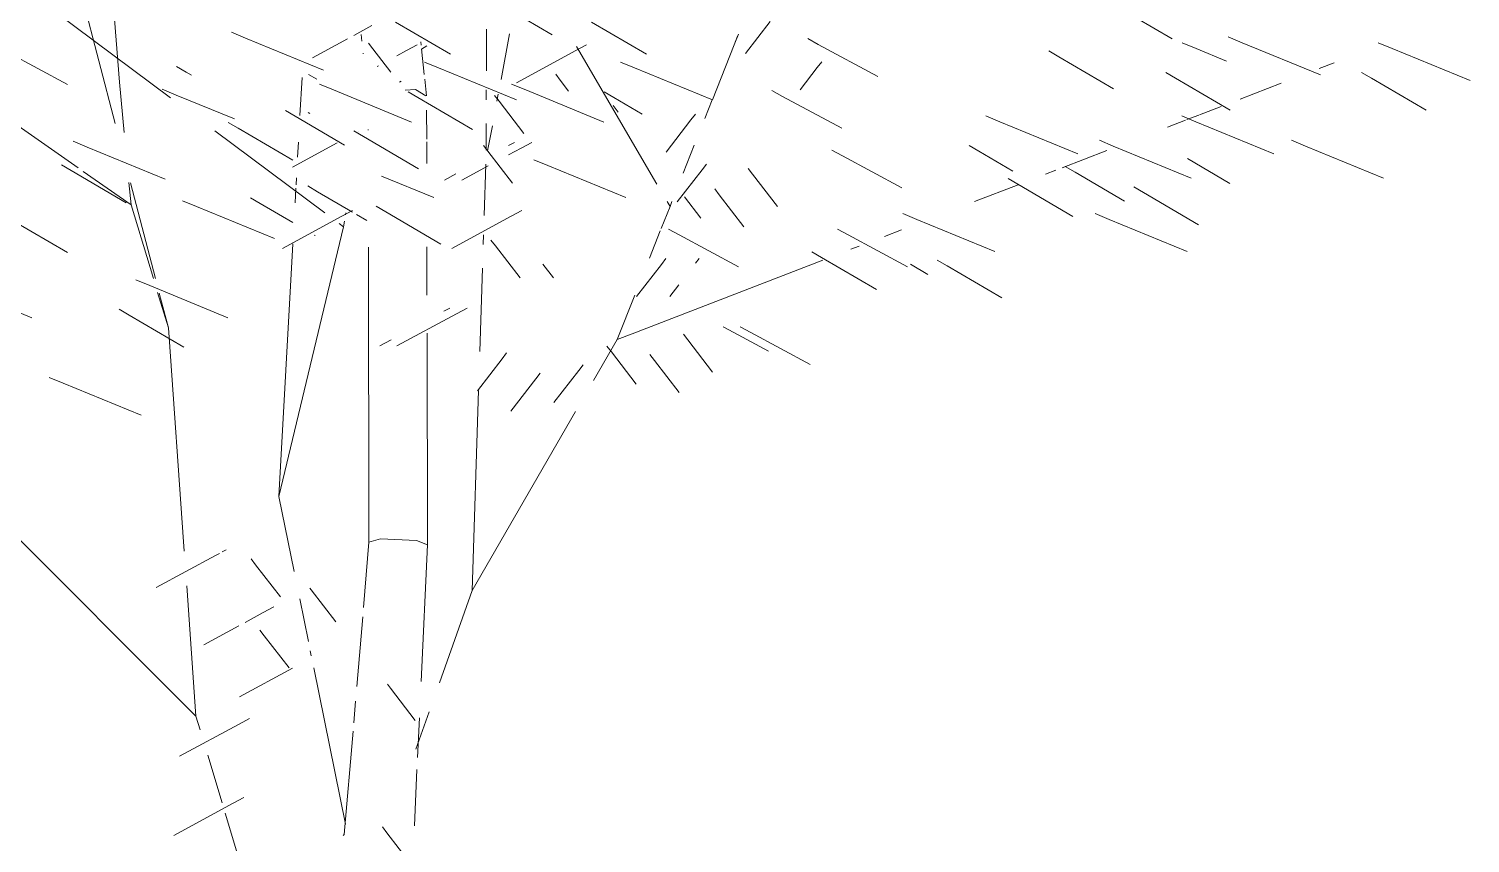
# Model space of a CAD drawing. Header units: inches. Extents: x 10755 to 33653, y -10992 to 10708.
# Drawn here: x 24254 to 24374.4, y 1737.5 to 1805.5 of the extents above; entities that cross this region are included whole.
import ezdxf

# ---------------------------------------------------------------- set-up
doc = ezdxf.new("R2010")
doc.units = ezdxf.units.IN
doc.header["$MEASUREMENT"] = 0
doc.layers.add('hatch', color=33, linetype='Continuous', lineweight=5)

# ---------------------------------------------------------------- blocks, each defined once
blk = doc.blocks.new('TREE')
for p, q in [((-170.64, -58.69), (-176.43, -36.44)), ((-170.28, -55.23), (-171.07, -45.23)), ((-166.01, -56.55), (-180.34, -45.87)), ((-173.74, -62.4), (-195.36, -47.26)), ((-134.13, -51.29), (-138.71, -48.61)), ((-82.35, -51.63), (-86.93, -48.95)), ((-150.71, -51.33), (-149.21, -50.52)), ((-142.64, -52.9), (-147.22, -50.22)), ((-126.26, -52.9), (-130.85, -50.22)), ((-117.99, -52.85), (-115.91, -50.17)), ((-159.77, -51.55), (-160.93, -51.07)), ((-153.25, -54.23), (-159.77, -51.55)), ((-154.17, -53.2), (-151.24, -51.62)), ((-150.09, -51.25), (-150.03, -51.81)), ((-139.63, -54.3), (-139.61, -50.82)), ((-138.41, -55.01), (-137.7, -51.2)), ((-118.94, -52.13), (-118.58, -51.23)), ((-118.94, -52.13), (-118.64, -51.4)), ((-111.9, -52.08), (-112.79, -51.6)), ((-76.48, -51.94), (-77.65, -51.46)), ((-174.63, -55.43), (-179.59, -52.75)), ((-149.92, -52.81), (-149.92, -52.87)), ((-149.12, -52.46), (-149.49, -51.98)), ((-147.61, -54.41), (-149.12, -52.46)), ((-147.11, -53.04), (-146.3, -52.6)), ((-146.3, -52.6), (-145.41, -52.12)), ((-145.09, -52.15), (-145.12, -51.87)), ((-145.05, -52.49), (-144.6, -52.21)), ((-144.82, -54.61), (-145.05, -52.45)), ((-137.12, -55.28), (-132.15, -52.6)), ((-132.15, -52.6), (-131.27, -52.12)), ((-125.38, -63.75), (-132.09, -52.26)), ((-120.75, -56.7), (-118.94, -52.13)), ((-106.94, -54.75), (-111.9, -52.08)), ((-91.82, -53.11), (-92.65, -52.63)), ((-80.34, -52.43), (-81.5, -51.95)), ((-77.8, -53.47), (-80.34, -52.43)), ((-69.96, -54.62), (-76.48, -51.94)), ((-63.96, -52.43), (-65.13, -51.95)), ((-57.44, -55.11), (-63.96, -52.43)), ((-164.71, -54.4), (-165.53, -53.92)), ((-148.77, -53.93), (-148.65, -53.87)), ((-143.63, -54.04), (-144.8, -53.56)), ((-137.11, -56.72), (-143.63, -54.04)), ((-127.26, -54.04), (-128.42, -53.56)), ((-120.74, -56.72), (-127.26, -54.04)), ((-113.43, -55.87), (-111.99, -54.02)), ((-111.99, -54.02), (-111.62, -53.54)), ((-87.24, -55.79), (-91.82, -53.11)), ((-70.06, -54.1), (-68.81, -53.62)), ((-169.89, -59.43), (-170.28, -55.23)), ((-164.27, -54.66), (-164.71, -54.4)), ((-155.21, -58.01), (-155.03, -54.85)), ((-153.8, -54.99), (-154.49, -54.59)), ((-146.9, -55.23), (-146.75, -55.15)), ((-144.63, -56.38), (-144.78, -54.98)), ((-133.46, -55.06), (-133.83, -54.58)), ((-132.76, -55.98), (-133.46, -55.06)), ((-82.06, -54.9), (-82.88, -54.42)), ((-77.48, -57.58), (-82.06, -54.9)), ((-76.67, -56.65), (-73.24, -55.33)), ((-65.69, -54.9), (-66.51, -54.42)), ((-61.11, -57.58), (-65.69, -54.9)), ((-165.55, -56.31), (-166.72, -55.83)), ((-160.68, -58.31), (-165.55, -56.31)), ((-152.41, -55.89), (-153.58, -55.41)), ((-145.89, -58.57), (-152.41, -55.89)), ((-145.55, -55.84), (-146.42, -55.9)), ((-145.36, -56.51), (-146.18, -56.03)), ((-144.68, -56.39), (-145.55, -55.84)), ((-140.78, -59.19), (-145.36, -56.51)), ((-139.64, -56.72), (-139.64, -55.89)), ((-138.57, -56.83), (-138.95, -56.35)), ((-138.75, -56.81), (-138.64, -56.23)), ((-136.35, -55.89), (-137.52, -55.41)), ((-129.83, -58.57), (-136.35, -55.89)), ((-128.98, -56.51), (-129.8, -56.03)), ((-126.61, -57.9), (-128.98, -56.51)), ((-114.89, -56.42), (-115.78, -55.94)), ((-109.93, -59.09), (-114.89, -56.42)), ((-155.6, -58.08), (-156.42, -57.6)), ((-154.37, -57.86), (-154.53, -57.77)), ((-144.62, -59.99), (-144.63, -57.57)), ((-136.5, -59.51), (-138.57, -56.83)), ((-128.62, -57.74), (-129.04, -57.19)), ((-121.37, -58.26), (-120.76, -56.72)), ((-80.06, -57.96), (-78.25, -57.26)), ((-160.38, -59.08), (-161.2, -58.6)), ((-151.48, -60.49), (-155.6, -58.08)), ((-139.66, -60.9), (-139.65, -58.7)), ((-139.53, -60.98), (-139.13, -58.88)), ((-124.61, -61.07), (-122.54, -58.39)), ((-122.54, -58.39), (-122.17, -57.91)), ((-96.75, -58.54), (-97.92, -58.06)), ((-90.23, -61.22), (-96.75, -58.54)), ((-82.72, -58.98), (-81.23, -58.41)), ((-80.37, -58.54), (-81.54, -58.06)), ((-81.11, -58.36), (-80.11, -57.98)), ((-73.85, -61.22), (-80.37, -58.54)), ((-172.97, -60.65), (-174.14, -60.17)), ((-153.12, -66.15), (-162.32, -59.3)), ((-155.8, -61.76), (-160.38, -59.08)), ((-149.89, -59.78), (-150.71, -59.3)), ((-150.34, -59.35), (-150.33, -59.35)), ((-145.31, -62.46), (-149.89, -59.78)), ((-149.5, -59.19), (-149.5, -59.25)), ((-87.26, -60.57), (-88.42, -60.09)), ((-71.19, -60.57), (-72.36, -60.09)), ((-166.46, -63.33), (-172.97, -60.65)), ((-155.83, -62.32), (-152.11, -60.31)), ((-155.4, -61.49), (-155.33, -60.24)), ((-144.62, -62.04), (-144.62, -60.21)), ((-139.51, -61), (-139.88, -60.52)), ((-137.44, -63.68), (-139.51, -61)), ((-137.78, -60.53), (-137.28, -60.26)), ((-137.78, -61.31), (-136.73, -60.74)), ((-136.73, -60.74), (-135.84, -60.26)), ((-123.18, -62.82), (-122.26, -60.5)), ((-109.89, -61.38), (-110.78, -60.9)), ((-104.93, -64.06), (-109.89, -61.38)), ((-98.48, -61.01), (-99.3, -60.53)), ((-95.66, -62.66), (-98.48, -61.01)), ((-91.53, -62.38), (-87.79, -60.94)), ((-80.74, -63.25), (-87.26, -60.57)), ((-64.68, -63.25), (-71.19, -60.57)), ((-174.31, -62.62), (-175.13, -62.14)), ((-141.69, -63.42), (-139.47, -62.22)), ((-139.82, -66.36), (-139.68, -62.07)), ((-134.49, -62.19), (-135.66, -61.71)), ((-127.97, -64.87), (-134.49, -62.19)), ((-123.68, -65.23), (-121.61, -62.55)), ((-121.61, -62.55), (-121.23, -62.07)), ((-117.39, -62.93), (-117.76, -62.45)), ((-92.91, -62.91), (-92.06, -62.59)), ((-90.45, -62.76), (-91.27, -62.28)), ((-77.52, -63.69), (-81.06, -61.62)), ((-169.73, -65.3), (-174.31, -62.62)), ((-169.32, -65.49), (-173.33, -62.69)), ((-169.32, -65.49), (-169.5, -63.61)), ((-167.27, -71.64), (-169.36, -63.63)), ((-155.53, -63.81), (-155.49, -63.21)), ((-144.03, -64.87), (-148.4, -63.07)), ((-143.13, -63.42), (-142.18, -62.9)), ((-115.31, -65.61), (-117.39, -62.93)), ((-98.86, -65.21), (-95.2, -63.8)), ((-95.22, -63.76), (-96.04, -63.28)), ((-90.64, -66.44), (-95.22, -63.76)), ((-86.32, -65.17), (-90.45, -62.76)), ((-158.52, -65.37), (-159.34, -64.89)), ((-155.61, -65.31), (-155.54, -64.09)), ((-153.74, -64.38), (-154.56, -63.9)), ((-150.81, -66.09), (-153.74, -64.38)), ((-121.71, -66.6), (-123.09, -64.81)), ((-120.18, -64.63), (-120.56, -64.15)), ((-118.11, -67.31), (-120.18, -64.63)), ((-84.73, -64.46), (-85.55, -63.98)), ((-80.15, -67.14), (-84.73, -64.46)), ((-167.45, -71.63), (-169.32, -65.49)), ((-163.86, -65.62), (-165.03, -65.14)), ((-157.34, -68.29), (-163.86, -65.62)), ((-155.81, -66.96), (-158.52, -65.37)), ((-151.71, -66.43), (-150.82, -65.95)), ((-151.4, -66.31), (-151.37, -66.14)), ((-148.02, -66.07), (-148.84, -65.59)), ((-143.44, -68.75), (-148.02, -66.07)), ((-137.57, -66.43), (-136.68, -65.95)), ((-125.02, -67.44), (-124.29, -65.62)), ((-124.29, -65.62), (-124.54, -65.19)), ((-124.29, -65.62), (-124.13, -65.21)), ((-103.67, -66.69), (-104.84, -66.21)), ((-87.61, -66.69), (-88.77, -66.21)), ((-174.63, -69.46), (-179.21, -66.78)), ((-156.96, -89.82), (-151.56, -67.31)), ((-156.67, -69.11), (-151.71, -66.43)), ((-151.56, -67.31), (-151.92, -67.04)), ((-151.56, -67.31), (-151.48, -66.83)), ((-149.62, -66.79), (-150.48, -66.29)), ((-142.53, -69.11), (-137.57, -66.43)), ((-97.15, -69.37), (-103.67, -66.69)), ((-81.09, -69.37), (-87.61, -66.69)), ((-153.94, -68.05), (-154.03, -68)), ((-139.9, -68.78), (-139.87, -67.99)), ((-138.88, -68.9), (-139.25, -68.42)), ((-126.01, -69.93), (-125.11, -67.66)), ((-123.54, -67.99), (-124.43, -67.51)), ((-118.58, -70.66), (-123.54, -67.99)), ((-109.4, -67.99), (-110.29, -67.51)), ((-104.44, -70.66), (-109.4, -67.99)), ((-106.36, -68.11), (-104.94, -67.56)), ((-156.96, -89.82), (-155.8, -68.74)), ((-149.48, -69.01), (-149.44, -93.65)), ((-144.6, -73.02), (-144.61, -68.98)), ((-136.81, -71.58), (-138.88, -68.9)), ((-111.63, -69.87), (-112.45, -69.39)), ((-109.18, -69.19), (-108.49, -68.93)), ((-140.19, -77.73), (-139.96, -70.76)), ((-134.03, -71.58), (-134.92, -70.42)), ((-127.44, -76.24), (-111.53, -70.1)), ((-127.08, -73.13), (-125.01, -70.45)), ((-125.01, -70.45), (-124.64, -69.97)), ((-122.15, -70.34), (-121.86, -69.97)), ((-107.05, -72.55), (-111.63, -69.87)), ((-102.74, -71.29), (-104.21, -70.42)), ((-101.14, -70.57), (-101.96, -70.09)), ((-96.56, -73.25), (-101.14, -70.57)), ((-177.61, -74.9), (-184.13, -72.22)), ((-167.75, -72.22), (-168.92, -71.74)), ((-161.24, -74.9), (-167.75, -72.22)), ((-124.31, -73.13), (-123.56, -72.16)), ((-166.2, -75.74), (-167.1, -72.79)), ((-166.2, -75.74), (-166.96, -72.85)), ((-128.7, -76.72), (-127.24, -73.03)), ((-169.48, -74.68), (-170.3, -74.2)), ((-147.1, -77.25), (-142.14, -74.57)), ((-143.19, -74.36), (-142.69, -74.09)), ((-142.14, -74.57), (-141.25, -74.09)), ((-164.9, -77.36), (-169.48, -74.68)), ((-164.88, -94.38), (-166.2, -75.74)), ((-118.97, -76.13), (-119.86, -75.65)), ((-117.53, -76.13), (-118.42, -75.65)), ((-148.54, -77.25), (-147.59, -76.74)), ((-144.56, -93.85), (-144.59, -76.19)), ((-130.68, -80.14), (-128.7, -76.72)), ((-128.7, -76.72), (-127.45, -76.24)), ((-122.8, -76.76), (-123.17, -76.28)), ((-120.73, -79.44), (-122.8, -76.76)), ((-116.07, -77.69), (-118.97, -76.13)), ((-112.57, -78.81), (-117.53, -76.13)), ((-138.31, -78.32), (-137.94, -77.84)), ((-129.19, -77.76), (-129.56, -77.28)), ((-127.12, -80.44), (-129.19, -77.76)), ((-125.6, -78.46), (-125.97, -77.98)), ((-140.38, -81), (-138.31, -78.32)), ((-133.99, -81.99), (-131.92, -79.31)), ((-131.92, -79.31), (-131.55, -78.83)), ((-123.53, -81.14), (-125.6, -78.46)), ((-174.99, -80.36), (-176.15, -79.88)), ((-168.47, -83.04), (-174.99, -80.36)), ((-137.59, -82.69), (-135.51, -80.01)), ((-135.51, -80.01), (-135.14, -79.53)), ((-140.83, -97.67), (-140.29, -80.97)), ((-140.83, -97.67), (-132.18, -82.74)), ((-163.9, -108.15), (-182.99, -89.07)), ((-155.69, -96.09), (-156.96, -89.82)), ((-149.44, -93.65), (-149.9, -99.1)), ((-148.49, -93.37), (-149.44, -93.65)), ((-145.48, -93.5), (-148.49, -93.37)), ((-144.56, -93.85), (-145.48, -93.5)), ((-145.09, -105.27), (-144.56, -93.85)), ((-167.23, -97.43), (-162.27, -94.76)), ((-162.27, -94.76), (-161.92, -94.57)), ((-161.7, -94.45), (-161.38, -94.28)), ((-158.91, -95.52), (-159.28, -95.04)), ((-156.84, -98.2), (-158.91, -95.52)), ((-163.9, -108.15), (-164.67, -97.29)), ((-154.27, -97.61), (-154.37, -97.48)), ((-154.5, -101.94), (-155.23, -98.37)), ((-152.2, -100.29), (-154.27, -97.61)), ((-143.55, -105.37), (-140.83, -97.67)), ((-159.78, -100.33), (-158.28, -99.52)), ((-158.28, -99.52), (-157.39, -99.04)), ((-149.96, -99.86), (-150.45, -105.69)), ((-163.24, -102.2), (-160.31, -100.62)), ((-158.19, -101.46), (-158.56, -100.98)), ((-156.12, -104.14), (-158.19, -101.46)), ((-154.26, -103.13), (-154.35, -102.7)), ((-160.25, -106.54), (-155.83, -104.15)), ((-151.4, -117.19), (-154.06, -104.13)), ((-147.65, -105.83), (-147.9, -105.5)), ((-145.58, -108.51), (-147.65, -105.83)), ((-150.56, -106.91), (-150.71, -108.73)), ((-163.55, -109.3), (-163.9, -108.15)), ((-160.29, -108.83), (-159.41, -108.35)), ((-145.52, -110.93), (-144.41, -107.79)), ((-145.38, -111.62), (-145.23, -108.3)), ((-165.26, -111.5), (-160.29, -108.83)), ((-151.5, -118.05), (-150.77, -109.42)), ((-161.71, -115.41), (-162.91, -111.41)), ((-145.65, -117.33), (-145.43, -112.62)), ((-165.74, -118.11), (-160.78, -115.43)), ((-160.78, -115.43), (-159.9, -114.95)), ((-153.88, -141.4), (-161.45, -116.25)), ((-147.95, -117.89), (-148.32, -117.41)), ((-145.88, -120.57), (-147.95, -117.89)), ((-151.6, -118.11), (-151.5, -118.05))]:
    blk.add_line(p, q)

msp = doc.modelspace()

# ---------------------------------------------------------------- block references
at = {"layer": 'hatch'}
msp.add_blockref('TREE', (24431.887, 1856.25), dxfattribs=at)

doc.saveas('drawing.dxf')
